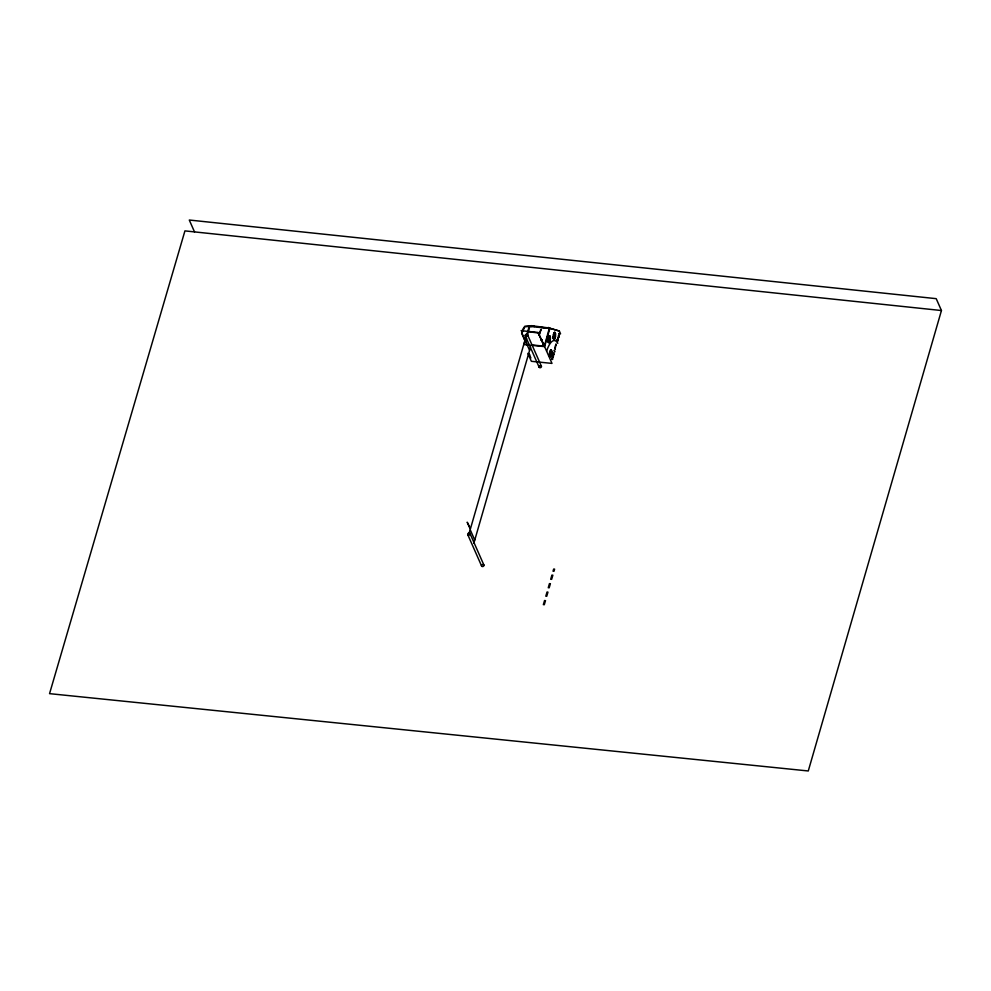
<?xml version="1.0" encoding="UTF-8"?>
<svg xmlns="http://www.w3.org/2000/svg" width="991" height="991" viewBox="0 0 991 991"><rect width="100%" height="100%" fill="white"/><g stroke="black" fill="none" stroke-linecap="round" stroke-linejoin="round"><path stroke-width="1.49" d="M521.08 330.672L538.2 332.456L543.613 344.682L538.15 332.988L528.711 331.712M553.523 355.558L553.164 354.468L552.904 357.045L553.263 354.121L552.842 357.355L553.597 355.794M557.698 339.579L557.487 338.959L556.954 340.631L557.487 341.858M559.519 334.624L559.06 333.595M538.993 334.747L541.309 329.408M524.128 338.488C525.341 337.782 525.961 344.769 526.568 342.725M524.586 338.204L523.83 338.55L524.388 338.241M543.663 344.422L543.105 344.521M558.131 339.665L557.983 337.039L558.788 337.374M553.288 337.448L553.226 337.758A3.654 1.177 -84.2 0 0 553.498 339.009A4.435 1.425 -84.2 0 1 553.288 337.448A3.506 1.127 -84.2 0 1 553.288 335.937A3.667 1.177 -84.2 0 1 554.725 334.388L554.7 334.549A2.527 0.805 -84.2 0 1 554.403 335.701A3.357 1.078 -84.2 0 0 553.213 337.274M525.032 340.062L526.048 336.358A1.239 1.028 -23.8 0 1 525.589 334.624A1.239 1.028 -23.8 0 1 527.596 334.933A1.239 1.028 -23.8 0 1 526.048 336.358L526.357 336.37M525.676 341.251L526.531 338.278M527.385 335.317L529.851 326.175M529.962 326.435L531.25 326.572L531.325 325.667L548.481 327.91M531.25 326.572L550.042 328.479L539.215 327.08M534.632 326.497L531.325 325.667M473.809 543.353L530.569 346.999M541.557 339.826L543.551 344.348M548.258 327.402L548.184 328.294M527.856 353.353L531.362 361.306L551.999 363.412L544.604 346.627L549.931 328.219L559.358 331.044L560.572 333.781M554.749 348.324L555.976 344.249M555.951 344.187L556.137 345.487M559.048 333.385L559.469 334.946M557.289 340.842L557.326 339.628M557.338 340.966L557.822 339.69L557.549 341.437L557.103 340.421M543.341 604.696L544.579 600.459M545.793 596.223L547.032 591.999M548.246 587.762L549.472 583.538M550.686 579.301L551.925 575.065M553.015 571.237L553.672 569.02M544.282 604.783L545.521 600.558M546.735 596.322L547.961 592.098M549.175 587.861L550.414 583.625M551.628 579.401L552.867 575.164M553.957 571.336L554.613 569.107M941.45 310.53L808.272 770.973L49.55 693.65L184.933 230.891L941.45 310.53L936.21 298.663L189.281 220.027L194.509 231.894M555.406 346.045L556.05 345.76M553.969 354.431L553.399 353.106M531.052 325.791L524.834 326.225L522.641 329.507L521.638 333.261L524.883 340.607L470.465 528.711L467.195 522.183L470.316 529.244L469.214 533.071L470.304 529.962L474.739 540.008M540.752 329.507L539.352 334.822M555.096 337.795L555.195 337.758A3.654 1.177 -84.2 0 0 555.53 336.122M530.99 326.287L524.784 326.782L522.034 332.976M531.139 326.312L529.281 326.113L523.954 344.534L544.604 346.627M559.358 331.044L549.361 328.17L544.332 346.193L532.328 344.979M526.32 344.36L529.318 344.67M558.391 337.621L558.131 338.55M552.482 359.51L551.591 359.225L552.507 359.176L552.309 356.649L552.606 359.052M554.799 348.275L555.369 349.588M558.912 336.729L558.441 335.491L558.862 337.051M555.555 347.556L554.898 348.039M554.725 351.632L554.192 350.244L554.663 352.003M554.019 354.06L553.35 353.168M527.485 334.685L541.42 366.286M525.23 335.676L539.166 367.277M521.799 332.728L529.59 350.393M529.07 353.849L530.891 357.974M470.068 533.703A1.239 1.028 -23.8 0 1 468.594 535.19A1.239 1.028 -23.8 0 1 468.037 533.505A1.239 1.028 -23.8 0 1 470.068 533.703L483.905 565.068M467.727 534.558L481.564 565.911M483.038 564.436A1.239 1.028 -23.8 0 1 483.781 565.873A1.239 1.028 -23.8 0 1 481.874 566.344A1.239 1.028 -23.8 0 1 482.121 564.659M540.603 365.605A1.239 1.028 -23.8 0 1 541.259 367.104A1.239 1.028 -23.8 0 1 539.352 367.488A1.239 1.028 -23.8 0 1 539.686 365.79M546.611 351.186A25.456 8.188 -84.2 0 1 557.797 343.357M549.77 341.3A4.472 1.437 -84.2 0 0 550.401 338.005A3.06 0.991 -84.2 0 0 550.228 336.68A4.323 1.387 -84.2 0 1 549.497 340.817L549.534 340.892A2.527 0.805 -84.2 0 0 549.807 341.177L550.03 341.164A3.654 1.177 -84.2 0 0 550.364 339.517M548.085 340.731A3.506 1.127 -84.2 0 1 548.11 339.331M549.026 336.048A3.654 1.177 -84.2 0 1 549.621 335.714L549.609 336.036A4.435 1.425 -84.2 0 0 548.977 336.11M548.073 339.269A3.667 1.177 -84.2 0 1 549.547 337.795L549.534 337.943A2.527 0.805 -84.2 0 1 549.225 339.095A3.357 1.078 -84.2 0 0 548.035 340.669M555.195 337.807A3.506 1.127 -84.2 0 1 554.774 338.823M554.985 337.782A2.527 0.805 -84.2 0 1 554.712 337.485L554.675 337.411A4.323 1.387 -84.2 0 0 555.394 333.286A3.06 0.991 -84.2 0 1 555.579 334.599A4.472 1.437 -84.2 0 1 554.948 337.906M554.204 332.654A3.654 1.177 -84.2 0 1 554.787 332.307L554.774 332.642A4.435 1.425 -84.2 0 0 554.155 332.716M555.121 337.943A3.357 1.078 -84.2 0 1 554.303 336.085A2.527 0.805 -84.2 0 0 553.87 336.172L553.87 336.172A3.667 1.177 -84.2 0 0 554.7 338.959M529.268 354.295A4.472 1.437 -84.2 0 0 529.528 354.84A3.06 0.991 -84.2 0 0 529.714 354.865M549.609 337.287L549.596 337.435A4.323 1.387 -84.2 0 0 548.159 338.588A3.06 0.991 -84.2 0 1 548.506 337.126A4.472 1.437 -84.2 0 1 549.633 336.333A2.527 0.805 -84.2 0 1 549.609 337.287M551.033 351.371L551.008 351.508A4.323 1.387 -84.2 0 0 549.571 352.672A3.06 0.991 -84.2 0 1 549.931 351.198A4.472 1.437 -84.2 0 1 551.046 350.418A2.527 0.805 -84.2 0 1 551.033 351.371M554.787 333.893L554.774 334.029A4.323 1.387 -84.2 0 0 553.337 335.193A3.06 0.991 -84.2 0 1 553.684 333.719A4.472 1.437 -84.2 0 1 554.799 332.926A2.527 0.805 -84.2 0 1 554.787 333.893M550.971 351.879L550.946 352.028A2.527 0.805 -84.2 0 1 550.637 353.18A3.357 1.078 -84.2 0 0 549.46 354.753A3.506 1.127 -84.2 0 1 549.485 353.353A3.667 1.177 -84.2 0 1 550.971 351.879M541.123 340L541.879 339.863L541.123 340M548.11 340.854L548.048 341.164A3.654 1.177 -84.2 0 0 548.32 342.415A4.435 1.425 -84.2 0 1 548.11 340.854M549.534 354.939L549.46 355.236A3.654 1.177 -84.2 0 0 549.732 356.5A4.435 1.425 -84.2 0 1 549.534 354.939M548.531 339.802L548.481 339.863A2.527 0.805 -84.2 0 0 548.196 340.57A4.472 1.437 -84.2 0 0 548.754 342.861A3.06 0.991 -84.2 0 0 549.299 342.638A4.323 1.387 -84.2 0 1 548.531 339.802M553.696 336.395L553.659 336.469A2.527 0.805 -84.2 0 0 553.362 337.163A4.472 1.437 -84.2 0 0 553.932 339.467A3.06 0.991 -84.2 0 0 554.477 339.244A4.323 1.387 -84.2 0 1 553.696 336.395M549.943 353.874L549.894 353.948A2.527 0.805 -84.2 0 0 549.609 354.654A4.472 1.437 -84.2 0 0 550.178 356.946A3.06 0.991 -84.2 0 0 550.711 356.723A4.323 1.387 -84.2 0 1 549.943 353.874M548.704 339.579L548.642 339.628A3.667 1.177 -84.2 0 0 549.522 342.353A3.506 1.127 -84.2 0 0 549.943 341.35A3.357 1.078 -84.2 0 1 549.125 339.492A2.527 0.805 -84.2 0 0 548.704 339.579M550.116 353.651L550.067 353.713A3.667 1.177 -84.2 0 0 550.946 356.438A3.506 1.127 -84.2 0 0 551.368 355.435A3.357 1.078 -84.2 0 1 550.55 353.564A3.468 1.115 -84.2 0 0 551.095 349.897A3.506 1.127 -84.2 0 1 551.504 350.343A3.667 1.177 -84.2 0 1 550.847 354.679L550.81 354.58A2.527 0.805 -84.2 0 1 550.699 353.465A2.527 0.805 -84.2 0 0 550.116 353.651M551.442 355.236L551.33 355.274A4.435 1.425 -84.2 0 0 551.776 353.601A3.654 1.177 -84.2 0 1 551.442 355.236M550.946 354.964L550.922 354.889A4.323 1.387 -84.2 0 0 551.64 350.764A3.06 0.991 -84.2 0 1 551.826 352.09A4.472 1.437 -84.2 0 1 551.231 355.261A2.527 0.805 -84.2 0 1 550.946 354.964M554.601 337.2L554.576 337.101A2.527 0.805 -84.2 0 1 554.452 335.974A3.468 1.115 -84.2 0 0 554.861 332.419A3.506 1.127 -84.2 0 1 555.257 332.865A3.667 1.177 -84.2 0 1 554.601 337.2M549.423 340.594L549.398 340.495A2.527 0.805 -84.2 0 1 549.274 339.38A3.468 1.115 -84.2 0 0 549.683 335.825A3.506 1.127 -84.2 0 1 550.092 336.259A3.667 1.177 -84.2 0 1 549.423 340.594M551.021 350.12L550.984 349.848A3.654 1.177 -84.2 0 0 550.401 350.195A4.435 1.425 -84.2 0 1 551.021 350.12"/></g></svg>
